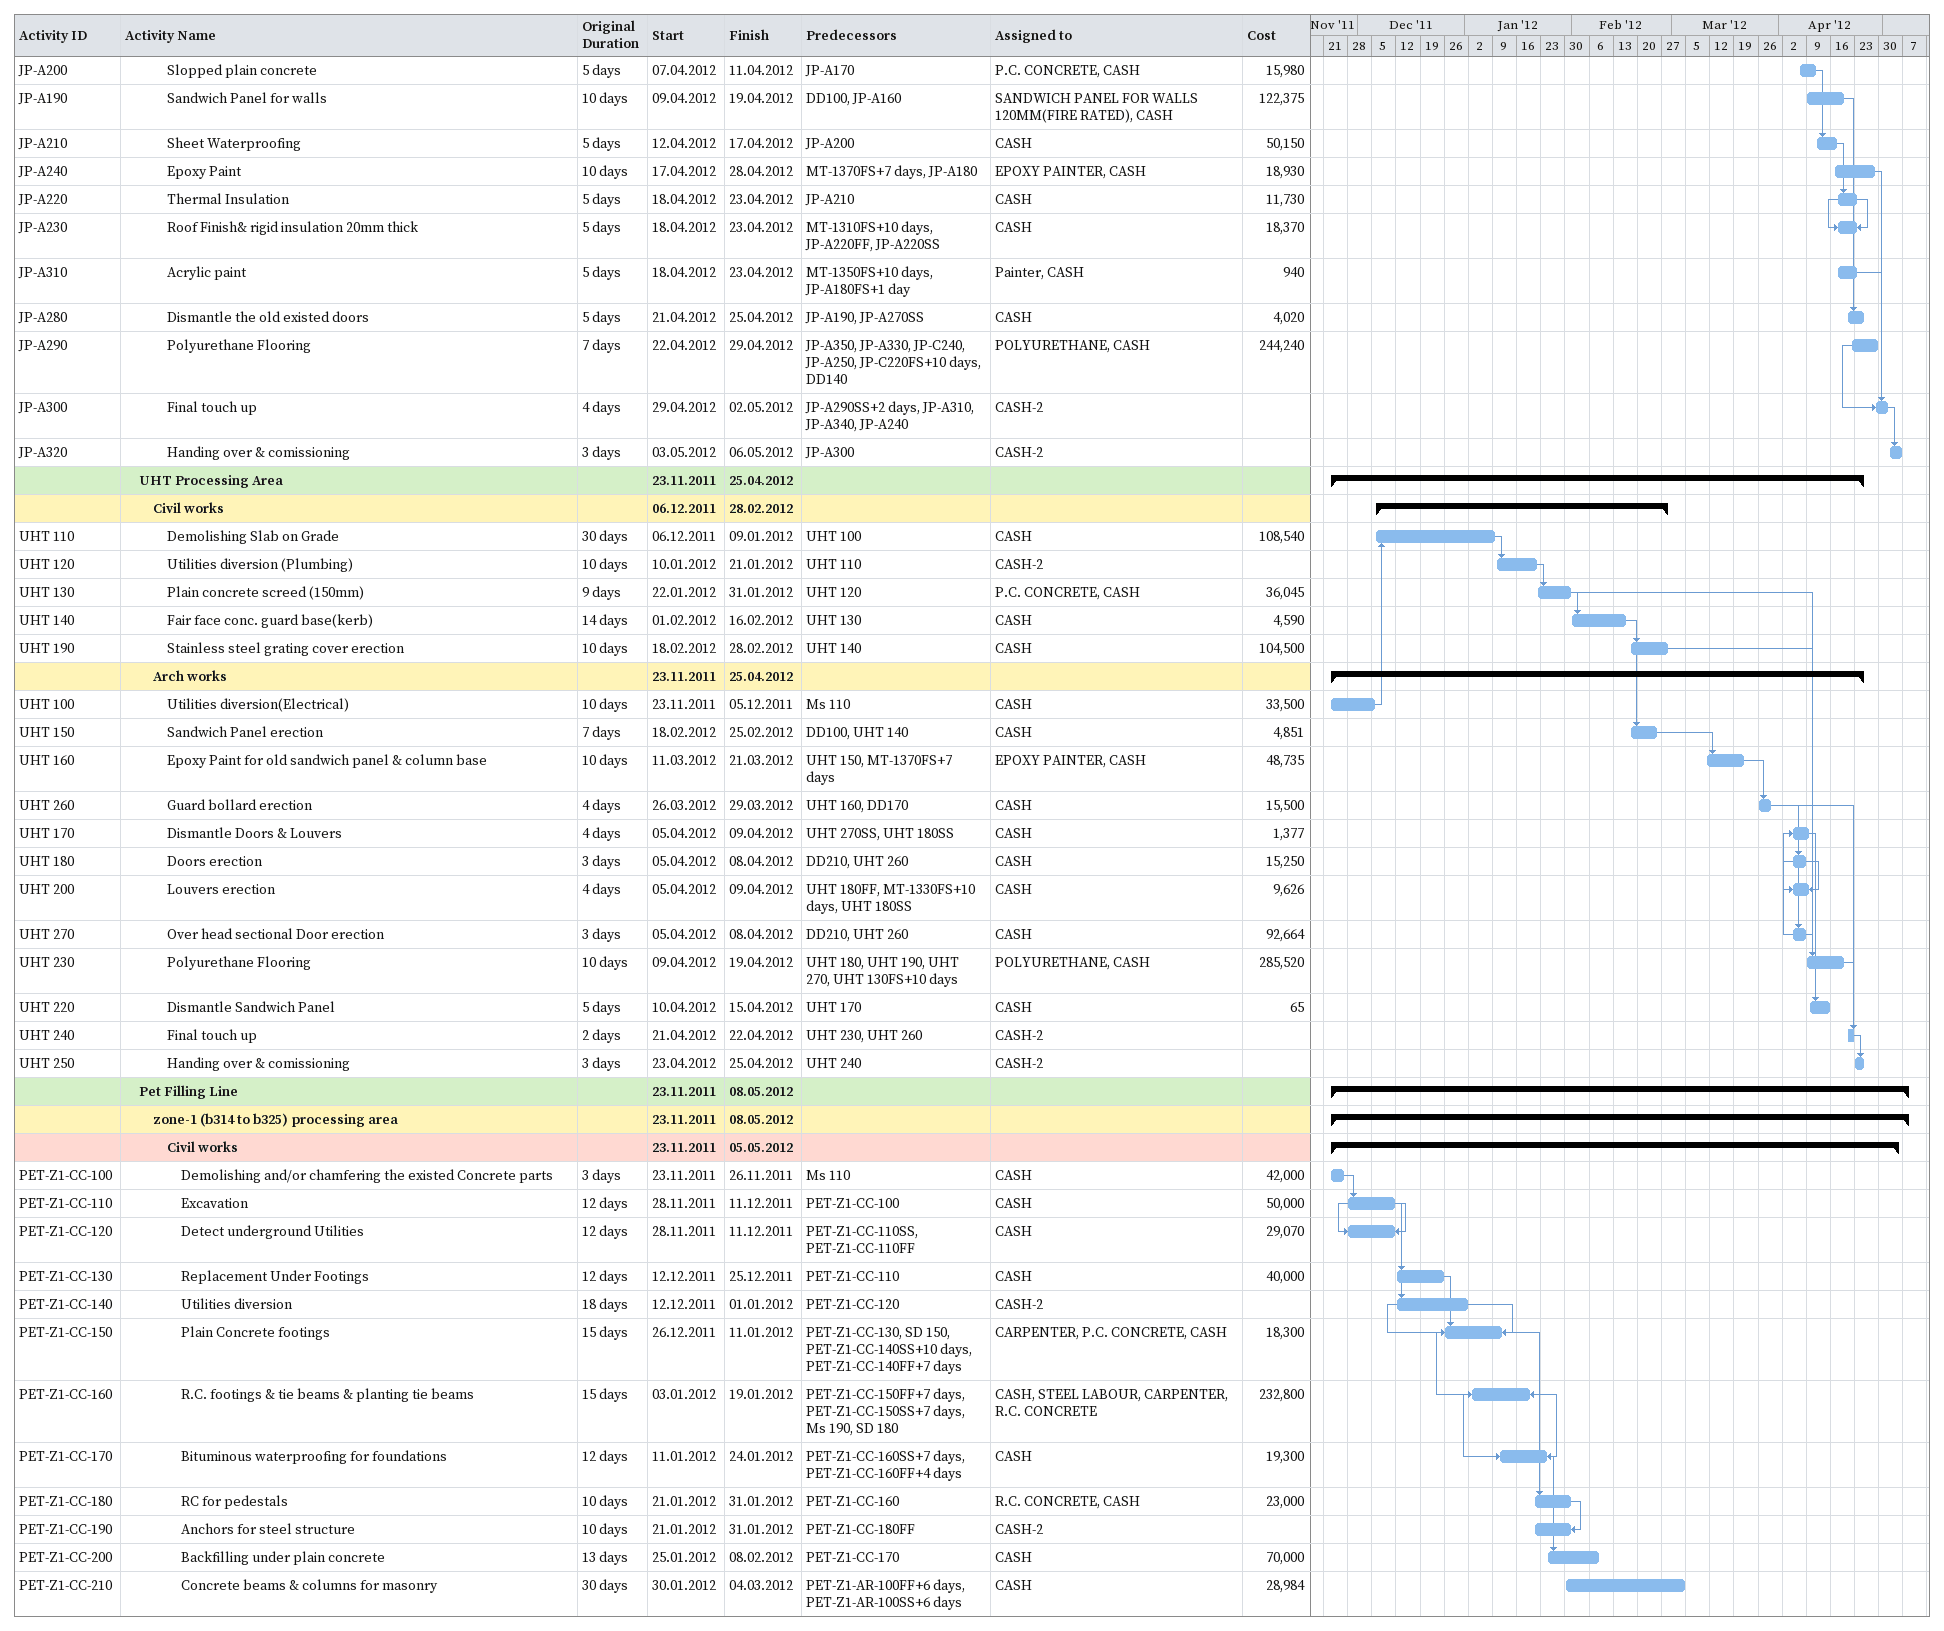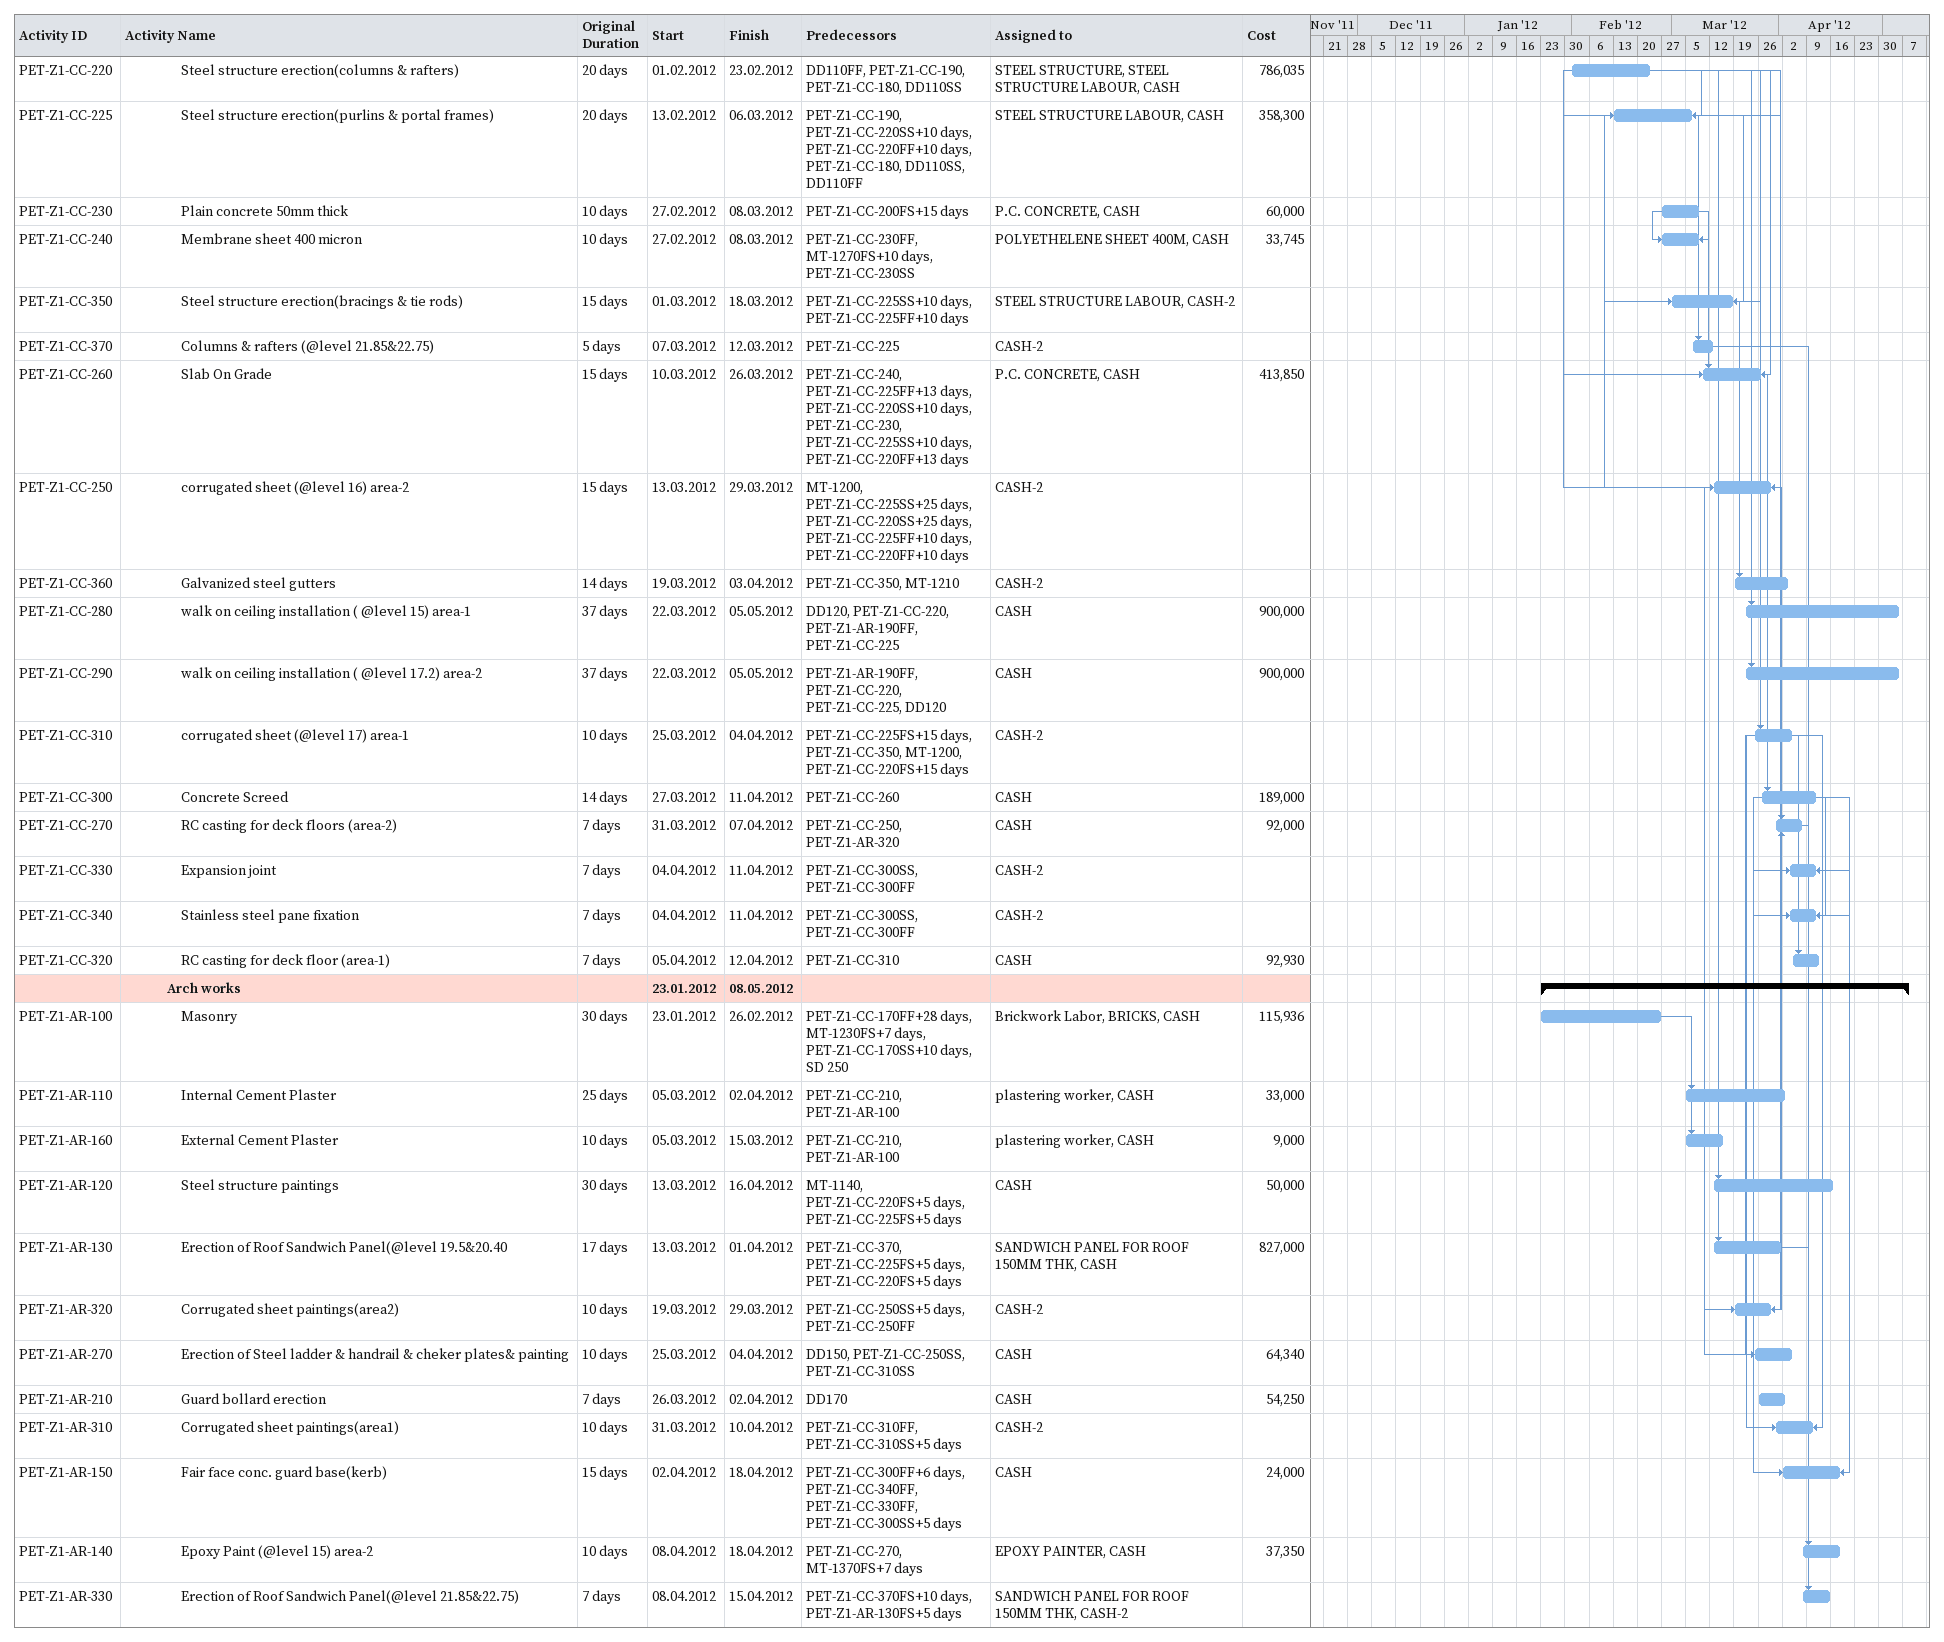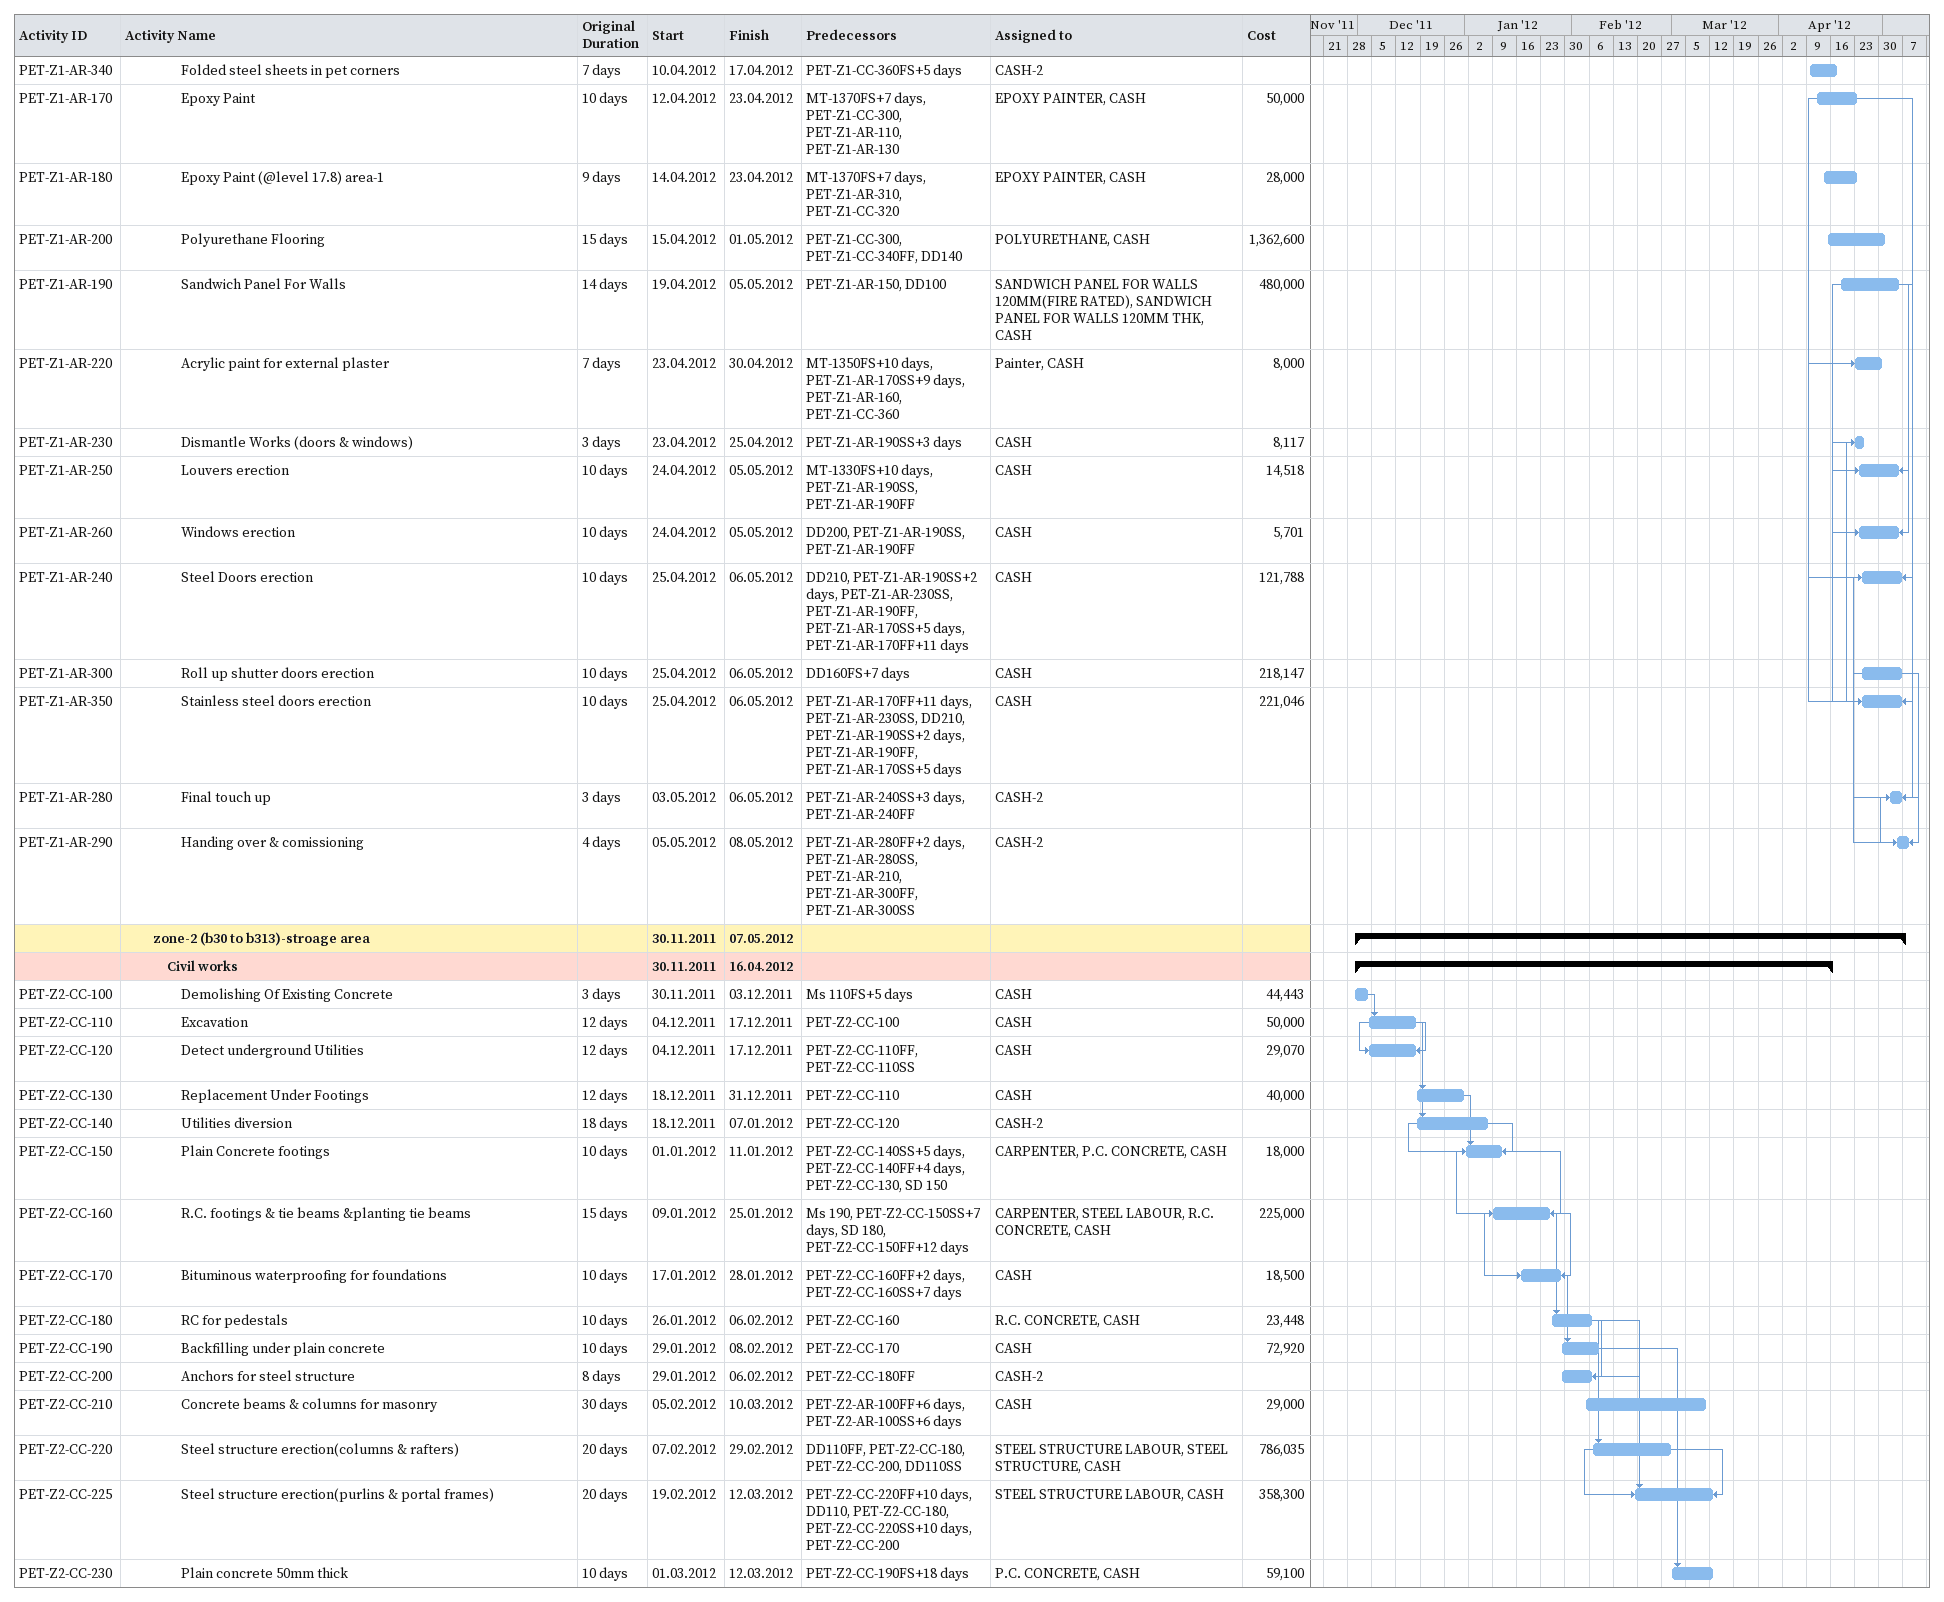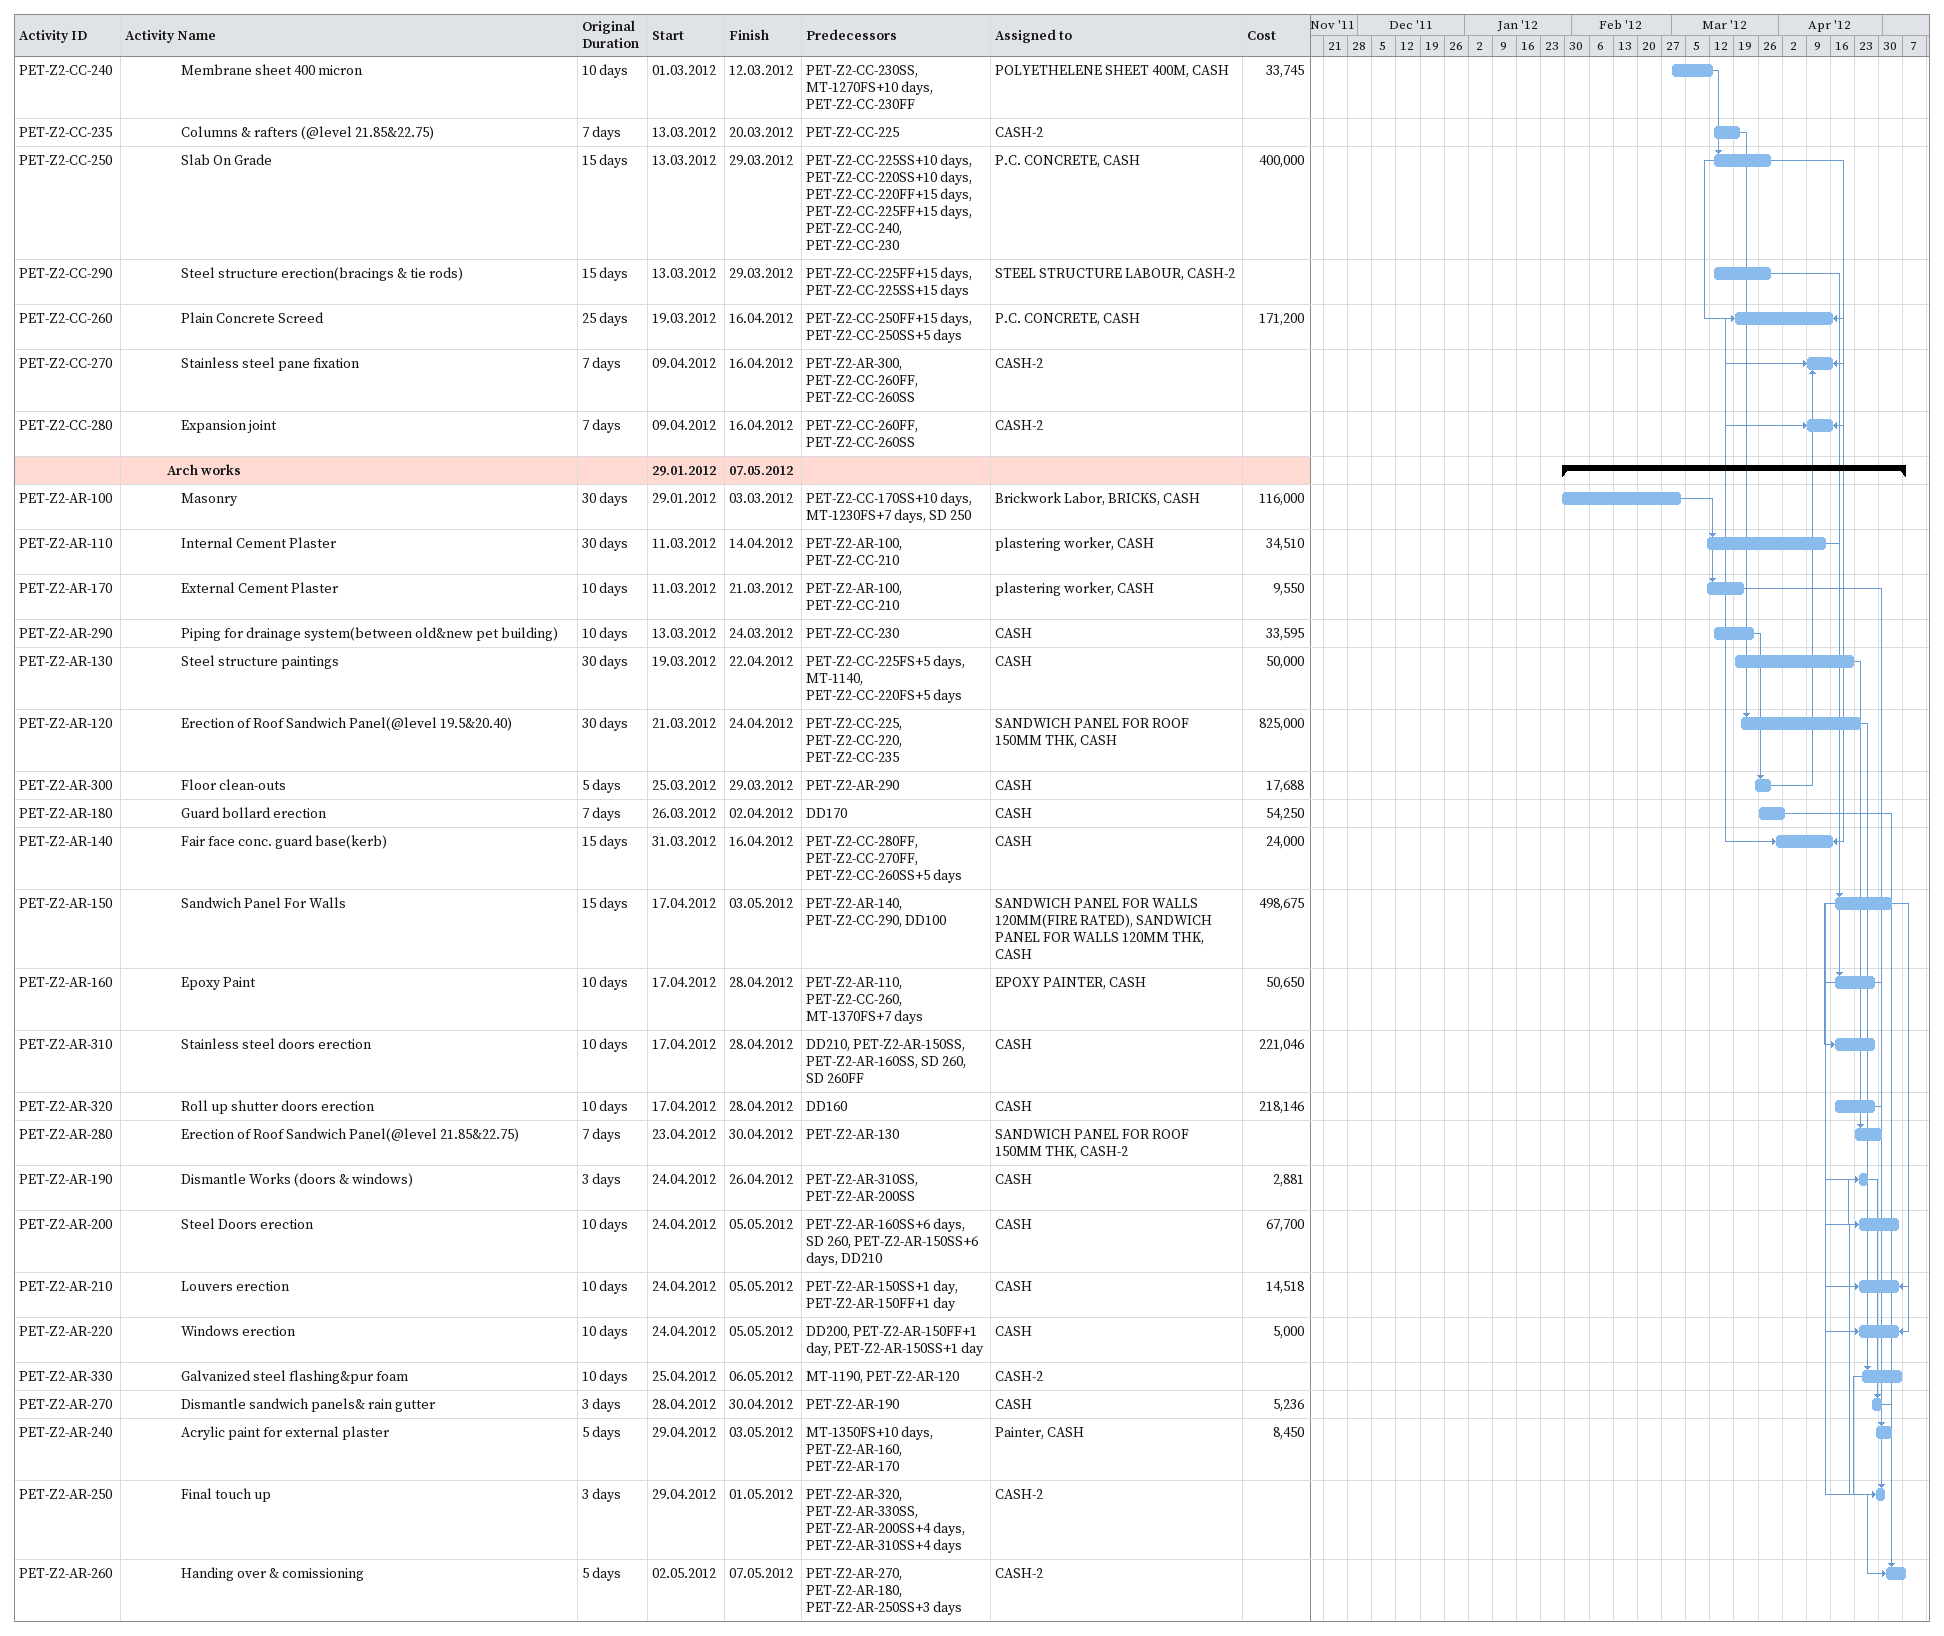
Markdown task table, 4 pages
| ID | Level | Task | Original duration | Start | Finish | Predecessors | Resources | Cost |
|---|---|---|---|---|---|---|---|---|
| JP-A200 | 4 | Slopped plain concrete | 5d | 2012-04-07 | 2012-04-11 | JP-A170 | P.C. CONCRETE, CASH | 15980 |
| JP-A190 | 4 | Sandwich Panel for walls | 10d | 2012-04-09 | 2012-04-19 | DD100, JP-A160 | SANDWICH PANEL FOR WALLS 120MM(FIRE RATED), CASH | 122375 |
| JP-A210 | 4 | Sheet Waterproofing | 5d | 2012-04-12 | 2012-04-17 | JP-A200 | CASH | 50150 |
| JP-A240 | 4 | Epoxy Paint | 10d | 2012-04-17 | 2012-04-28 | MT-1370FS+7d, JP-A180 | EPOXY PAINTER, CASH | 18930 |
| JP-A220 | 4 | Thermal Insulation | 5d | 2012-04-18 | 2012-04-23 | JP-A210 | CASH | 11730 |
| JP-A230 | 4 | Roof Finish& rigid insulation 20mm thick | 5d | 2012-04-18 | 2012-04-23 | MT-1310FS+10d, JP-A220FF, JP-A220SS | CASH | 18370 |
| JP-A310 | 4 | Acrylic paint | 5d | 2012-04-18 | 2012-04-23 | MT-1350FS+10d, JP-A180FS+1d | Painter, CASH | 940 |
| JP-A280 | 4 | Dismantle the old existed doors | 5d | 2012-04-21 | 2012-04-25 | JP-A190, JP-A270SS | CASH | 4020 |
| JP-A290 | 4 | Polyurethane Flooring | 7d | 2012-04-22 | 2012-04-29 | JP-A350, JP-A330, JP-C240, JP-A250, JP-C220FS+10d, DD140 | POLYURETHANE, CASH | 244240 |
| JP-A300 | 4 | Final touch up | 4d | 2012-04-29 | 2012-05-02 | JP-A290SS+2d, JP-A310, JP-A340, JP-A240 | CASH-2 |  |
| JP-A320 | 4 | Handing over & comissioning | 3d | 2012-05-03 | 2012-05-06 | JP-A300 | CASH-2 |  |
|  | 2 | **UHT Processing Area** |  | 2011-11-23 | 2012-04-25 |  |  |  |
|  | 3 | **Civil works** |  | 2011-12-06 | 2012-02-28 |  |  |  |
| UHT 110 | 4 | Demolishing Slab on Grade | 30d | 2011-12-06 | 2012-01-09 | UHT 100 | CASH | 108540 |
| UHT 120 | 4 | Utilities diversion (Plumbing) | 10d | 2012-01-10 | 2012-01-21 | UHT 110 | CASH-2 |  |
| UHT 130 | 4 | Plain concrete screed (150mm) | 9d | 2012-01-22 | 2012-01-31 | UHT 120 | P.C. CONCRETE, CASH | 36045 |
| UHT 140 | 4 | Fair face conc. guard base(kerb) | 14d | 2012-02-01 | 2012-02-16 | UHT 130 | CASH | 4590 |
| UHT 190 | 4 | Stainless steel grating cover erection | 10d | 2012-02-18 | 2012-02-28 | UHT 140 | CASH | 104500 |
|  | 3 | **Arch works** |  | 2011-11-23 | 2012-04-25 |  |  |  |
| UHT 100 | 4 | Utilities diversion(Electrical) | 10d | 2011-11-23 | 2011-12-05 | Ms 110 | CASH | 33500 |
| UHT 150 | 4 | Sandwich Panel erection | 7d | 2012-02-18 | 2012-02-25 | DD100, UHT 140 | CASH | 4851 |
| UHT 160 | 4 | Epoxy Paint for old sandwich panel & column base | 10d | 2012-03-11 | 2012-03-21 | UHT 150, MT-1370FS+7d | EPOXY PAINTER, CASH | 48735 |
| UHT 260 | 4 | Guard bollard erection | 4d | 2012-03-26 | 2012-03-29 | UHT 160, DD170 | CASH | 15500 |
| UHT 170 | 4 | Dismantle Doors & Louvers | 4d | 2012-04-05 | 2012-04-09 | UHT 270SS, UHT 180SS | CASH | 1377 |
| UHT 180 | 4 | Doors erection | 3d | 2012-04-05 | 2012-04-08 | DD210, UHT 260 | CASH | 15250 |
| UHT 200 | 4 | Louvers erection | 4d | 2012-04-05 | 2012-04-09 | UHT 180FF, MT-1330FS+10d, UHT 180SS | CASH | 9626 |
| UHT 270 | 4 | Over head sectional Door erection | 3d | 2012-04-05 | 2012-04-08 | DD210, UHT 260 | CASH | 92664 |
| UHT 230 | 4 | Polyurethane Flooring | 10d | 2012-04-09 | 2012-04-19 | UHT 180, UHT 190, UHT 270, UHT 130FS+10d | POLYURETHANE, CASH | 285520 |
| UHT 220 | 4 | Dismantle Sandwich Panel | 5d | 2012-04-10 | 2012-04-15 | UHT 170 | CASH | 65 |
| UHT 240 | 4 | Final touch up | 2d | 2012-04-21 | 2012-04-22 | UHT 230, UHT 260 | CASH-2 |  |
| UHT 250 | 4 | Handing over & comissioning | 3d | 2012-04-23 | 2012-04-25 | UHT 240 | CASH-2 |  |
|  | 2 | **Pet Filling Line** |  | 2011-11-23 | 2012-05-08 |  |  |  |
|  | 3 | **zone-1 (b314 to b325) processing area** |  | 2011-11-23 | 2012-05-08 |  |  |  |
|  | 4 | **Civil works** |  | 2011-11-23 | 2012-05-05 |  |  |  |
| PET-Z1-CC-100 | 5 | Demolishing and/or chamfering the existed Concrete parts | 3d | 2011-11-23 | 2011-11-26 | Ms 110 | CASH | 42000 |
| PET-Z1-CC-110 | 5 | Excavation | 12d | 2011-11-28 | 2011-12-11 | PET-Z1-CC-100 | CASH | 50000 |
| PET-Z1-CC-120 | 5 | Detect underground Utilities | 12d | 2011-11-28 | 2011-12-11 | PET-Z1-CC-110SS, PET-Z1-CC-110FF | CASH | 29070 |
| PET-Z1-CC-130 | 5 | Replacement Under Footings | 12d | 2011-12-12 | 2011-12-25 | PET-Z1-CC-110 | CASH | 40000 |
| PET-Z1-CC-140 | 5 | Utilities diversion | 18d | 2011-12-12 | 2012-01-01 | PET-Z1-CC-120 | CASH-2 |  |
| PET-Z1-CC-150 | 5 | Plain Concrete footings | 15d | 2011-12-26 | 2012-01-11 | PET-Z1-CC-130, SD 150, PET-Z1-CC-140SS+10d, PET-Z1-CC-140FF+7d | CARPENTER, P.C. CONCRETE, CASH | 18300 |
| PET-Z1-CC-160 | 5 | R.C. footings & tie beams & planting tie beams | 15d | 2012-01-03 | 2012-01-19 | PET-Z1-CC-150FF+7d, PET-Z1-CC-150SS+7d, Ms 190, SD 180 | CASH, STEEL LABOUR, CARPENTER, R.C. CONCRETE | 232800 |
| PET-Z1-CC-170 | 5 | Bituminous waterproofing for foundations | 12d | 2012-01-11 | 2012-01-24 | PET-Z1-CC-160SS+7d, PET-Z1-CC-160FF+4d | CASH | 19300 |
| PET-Z1-CC-180 | 5 | RC for pedestals | 10d | 2012-01-21 | 2012-01-31 | PET-Z1-CC-160 | R.C. CONCRETE, CASH | 23000 |
| PET-Z1-CC-190 | 5 | Anchors for steel structure | 10d | 2012-01-21 | 2012-01-31 | PET-Z1-CC-180FF | CASH-2 |  |
| PET-Z1-CC-200 | 5 | Backfilling under plain concrete | 13d | 2012-01-25 | 2012-02-08 | PET-Z1-CC-170 | CASH | 70000 |
| PET-Z1-CC-210 | 5 | Concrete beams & columns for masonry | 30d | 2012-01-30 | 2012-03-04 | PET-Z1-AR-100FF+6d, PET-Z1-AR-100SS+6d | CASH | 28984 |
| PET-Z1-CC-220 | 5 | Steel structure erection(columns & rafters) | 20d | 2012-02-01 | 2012-02-23 | DD110FF, PET-Z1-CC-190, PET-Z1-CC-180, DD110SS | STEEL STRUCTURE, STEEL STRUCTURE LABOUR, CASH | 786035 |
| PET-Z1-CC-225 | 5 | Steel structure erection(purlins & portal frames) | 20d | 2012-02-13 | 2012-03-06 | PET-Z1-CC-190, PET-Z1-CC-220SS+10d, PET-Z1-CC-220FF+10d, PET-Z1-CC-180, DD110SS, DD110FF | STEEL STRUCTURE LABOUR, CASH | 358300 |
| PET-Z1-CC-230 | 5 | Plain concrete 50mm thick | 10d | 2012-02-27 | 2012-03-08 | PET-Z1-CC-200FS+15d | P.C. CONCRETE, CASH | 60000 |
| PET-Z1-CC-240 | 5 | Membrane sheet 400 micron | 10d | 2012-02-27 | 2012-03-08 | PET-Z1-CC-230FF, MT-1270FS+10d, PET-Z1-CC-230SS | POLYETHELENE SHEET 400M, CASH | 33745 |
| PET-Z1-CC-350 | 5 | Steel structure erection(bracings & tie rods) | 15d | 2012-03-01 | 2012-03-18 | PET-Z1-CC-225SS+10d, PET-Z1-CC-225FF+10d | STEEL STRUCTURE LABOUR, CASH-2 |  |
| PET-Z1-CC-370 | 5 | Columns & rafters (@level 21.85&22.75) | 5d | 2012-03-07 | 2012-03-12 | PET-Z1-CC-225 | CASH-2 |  |
| PET-Z1-CC-260 | 5 | Slab On Grade | 15d | 2012-03-10 | 2012-03-26 | PET-Z1-CC-240, PET-Z1-CC-225FF+13d, PET-Z1-CC-220SS+10d, PET-Z1-CC-230, PET-Z1-CC-225SS+10d, PET-Z1-CC-220FF+13d | P.C. CONCRETE, CASH | 413850 |
| PET-Z1-CC-250 | 5 | corrugated sheet (@level 16) area-2 | 15d | 2012-03-13 | 2012-03-29 | MT-1200, PET-Z1-CC-225SS+25d, PET-Z1-CC-220SS+25d, PET-Z1-CC-225FF+10d, PET-Z1-CC-220FF+10d | CASH-2 |  |
| PET-Z1-CC-360 | 5 | Galvanized steel gutters | 14d | 2012-03-19 | 2012-04-03 | PET-Z1-CC-350, MT-1210 | CASH-2 |  |
| PET-Z1-CC-280 | 5 | walk on ceiling installation ( @level 15) area-1 | 37d | 2012-03-22 | 2012-05-05 | DD120, PET-Z1-CC-220, PET-Z1-AR-190FF, PET-Z1-CC-225 | CASH | 900000 |
| PET-Z1-CC-290 | 5 | walk on ceiling installation ( @level 17.2) area-2 | 37d | 2012-03-22 | 2012-05-05 | PET-Z1-AR-190FF, PET-Z1-CC-220, PET-Z1-CC-225, DD120 | CASH | 900000 |
| PET-Z1-CC-310 | 5 | corrugated sheet (@level 17) area-1 | 10d | 2012-03-25 | 2012-04-04 | PET-Z1-CC-225FS+15d, PET-Z1-CC-350, MT-1200, PET-Z1-CC-220FS+15d | CASH-2 |  |
| PET-Z1-CC-300 | 5 | Concrete Screed | 14d | 2012-03-27 | 2012-04-11 | PET-Z1-CC-260 | CASH | 189000 |
| PET-Z1-CC-270 | 5 | RC casting for deck floors (area-2) | 7d | 2012-03-31 | 2012-04-07 | PET-Z1-CC-250, PET-Z1-AR-320 | CASH | 92000 |
| PET-Z1-CC-330 | 5 | Expansion joint | 7d | 2012-04-04 | 2012-04-11 | PET-Z1-CC-300SS, PET-Z1-CC-300FF | CASH-2 |  |
| PET-Z1-CC-340 | 5 | Stainless steel pane fixation | 7d | 2012-04-04 | 2012-04-11 | PET-Z1-CC-300SS, PET-Z1-CC-300FF | CASH-2 |  |
| PET-Z1-CC-320 | 5 | RC casting for deck floor (area-1) | 7d | 2012-04-05 | 2012-04-12 | PET-Z1-CC-310 | CASH | 92930 |
|  | 4 | **Arch works** |  | 2012-01-23 | 2012-05-08 |  |  |  |
| PET-Z1-AR-100 | 5 | Masonry | 30d | 2012-01-23 | 2012-02-26 | PET-Z1-CC-170FF+28d, MT-1230FS+7d, PET-Z1-CC-170SS+10d, SD 250 | Brickwork Labor, BRICKS, CASH | 115936 |
| PET-Z1-AR-110 | 5 | Internal Cement Plaster | 25d | 2012-03-05 | 2012-04-02 | PET-Z1-CC-210, PET-Z1-AR-100 | plastering worker, CASH | 33000 |
| PET-Z1-AR-160 | 5 | External Cement Plaster | 10d | 2012-03-05 | 2012-03-15 | PET-Z1-CC-210, PET-Z1-AR-100 | plastering worker, CASH | 9000 |
| PET-Z1-AR-120 | 5 | Steel structure paintings | 30d | 2012-03-13 | 2012-04-16 | MT-1140, PET-Z1-CC-220FS+5d, PET-Z1-CC-225FS+5d | CASH | 50000 |
| PET-Z1-AR-130 | 5 | Erection of Roof Sandwich Panel(@level 19.5&20.40 | 17d | 2012-03-13 | 2012-04-01 | PET-Z1-CC-370, PET-Z1-CC-225FS+5d, PET-Z1-CC-220FS+5d | SANDWICH PANEL FOR ROOF 150MM THK, CASH | 827000 |
| PET-Z1-AR-320 | 5 | Corrugated sheet paintings(area2) | 10d | 2012-03-19 | 2012-03-29 | PET-Z1-CC-250SS+5d, PET-Z1-CC-250FF | CASH-2 |  |
| PET-Z1-AR-270 | 5 | Erection of Steel ladder & handrail & cheker plates& painting | 10d | 2012-03-25 | 2012-04-04 | DD150, PET-Z1-CC-250SS, PET-Z1-CC-310SS | CASH | 64340 |
| PET-Z1-AR-210 | 5 | Guard bollard erection | 7d | 2012-03-26 | 2012-04-02 | DD170 | CASH | 54250 |
| PET-Z1-AR-310 | 5 | Corrugated sheet paintings(area1) | 10d | 2012-03-31 | 2012-04-10 | PET-Z1-CC-310FF, PET-Z1-CC-310SS+5d | CASH-2 |  |
| PET-Z1-AR-150 | 5 | Fair face conc. guard base(kerb) | 15d | 2012-04-02 | 2012-04-18 | PET-Z1-CC-300FF+6d, PET-Z1-CC-340FF, PET-Z1-CC-330FF, PET-Z1-CC-300SS+5d | CASH | 24000 |
| PET-Z1-AR-140 | 5 | Epoxy Paint (@level 15) area-2 | 10d | 2012-04-08 | 2012-04-18 | PET-Z1-CC-270, MT-1370FS+7d | EPOXY PAINTER, CASH | 37350 |
| PET-Z1-AR-330 | 5 | Erection of Roof Sandwich Panel(@level 21.85&22.75) | 7d | 2012-04-08 | 2012-04-15 | PET-Z1-CC-370FS+10d, PET-Z1-AR-130FS+5d | SANDWICH PANEL FOR ROOF 150MM THK, CASH-2 |  |
| PET-Z1-AR-340 | 5 | Folded steel sheets in pet corners | 7d | 2012-04-10 | 2012-04-17 | PET-Z1-CC-360FS+5d | CASH-2 |  |
| PET-Z1-AR-170 | 5 | Epoxy Paint | 10d | 2012-04-12 | 2012-04-23 | MT-1370FS+7d, PET-Z1-CC-300, PET-Z1-AR-110, PET-Z1-AR-130 | EPOXY PAINTER, CASH | 50000 |
| PET-Z1-AR-180 | 5 | Epoxy Paint (@level 17.8) area-1 | 9d | 2012-04-14 | 2012-04-23 | MT-1370FS+7d, PET-Z1-AR-310, PET-Z1-CC-320 | EPOXY PAINTER, CASH | 28000 |
| PET-Z1-AR-200 | 5 | Polyurethane Flooring | 15d | 2012-04-15 | 2012-05-01 | PET-Z1-CC-300, PET-Z1-CC-340FF, DD140 | POLYURETHANE, CASH | 1362600 |
| PET-Z1-AR-190 | 5 | Sandwich Panel For Walls | 14d | 2012-04-19 | 2012-05-05 | PET-Z1-AR-150, DD100 | SANDWICH PANEL FOR WALLS 120MM(FIRE RATED), SANDWICH PANEL FOR WALLS 120MM THK, CASH | 480000 |
| PET-Z1-AR-220 | 5 | Acrylic paint for external plaster | 7d | 2012-04-23 | 2012-04-30 | MT-1350FS+10d, PET-Z1-AR-170SS+9d, PET-Z1-AR-160, PET-Z1-CC-360 | Painter, CASH | 8000 |
| PET-Z1-AR-230 | 5 | Dismantle Works (doors & windows) | 3d | 2012-04-23 | 2012-04-25 | PET-Z1-AR-190SS+3d | CASH | 8117 |
| PET-Z1-AR-250 | 5 | Louvers erection | 10d | 2012-04-24 | 2012-05-05 | MT-1330FS+10d, PET-Z1-AR-190SS, PET-Z1-AR-190FF | CASH | 14518 |
| PET-Z1-AR-260 | 5 | Windows erection | 10d | 2012-04-24 | 2012-05-05 | DD200, PET-Z1-AR-190SS, PET-Z1-AR-190FF | CASH | 5701 |
| PET-Z1-AR-240 | 5 | Steel Doors erection | 10d | 2012-04-25 | 2012-05-06 | DD210, PET-Z1-AR-190SS+2d, PET-Z1-AR-230SS, PET-Z1-AR-190FF, PET-Z1-AR-170SS+5d, PET-Z1-AR-170FF+11d | CASH | 121788 |
| PET-Z1-AR-300 | 5 | Roll up shutter doors erection | 10d | 2012-04-25 | 2012-05-06 | DD160FS+7d | CASH | 218147 |
| PET-Z1-AR-350 | 5 | Stainless steel doors erection | 10d | 2012-04-25 | 2012-05-06 | PET-Z1-AR-170FF+11d, PET-Z1-AR-230SS, DD210, PET-Z1-AR-190SS+2d, PET-Z1-AR-190FF, PET-Z1-AR-170SS+5d | CASH | 221046 |
| PET-Z1-AR-280 | 5 | Final touch up | 3d | 2012-05-03 | 2012-05-06 | PET-Z1-AR-240SS+3d, PET-Z1-AR-240FF | CASH-2 |  |
| PET-Z1-AR-290 | 5 | Handing over & comissioning | 4d | 2012-05-05 | 2012-05-08 | PET-Z1-AR-280FF+2d, PET-Z1-AR-280SS, PET-Z1-AR-210, PET-Z1-AR-300FF, PET-Z1-AR-300SS | CASH-2 |  |
|  | 3 | **zone-2 (b30 to b313)-stroage area** |  | 2011-11-30 | 2012-05-07 |  |  |  |
|  | 4 | **Civil works** |  | 2011-11-30 | 2012-04-16 |  |  |  |
| PET-Z2-CC-100 | 5 | Demolishing Of Existing Concrete | 3d | 2011-11-30 | 2011-12-03 | Ms 110FS+5d | CASH | 44443 |
| PET-Z2-CC-110 | 5 | Excavation | 12d | 2011-12-04 | 2011-12-17 | PET-Z2-CC-100 | CASH | 50000 |
| PET-Z2-CC-120 | 5 | Detect underground Utilities | 12d | 2011-12-04 | 2011-12-17 | PET-Z2-CC-110FF, PET-Z2-CC-110SS | CASH | 29070 |
| PET-Z2-CC-130 | 5 | Replacement Under Footings | 12d | 2011-12-18 | 2011-12-31 | PET-Z2-CC-110 | CASH | 40000 |
| PET-Z2-CC-140 | 5 | Utilities diversion | 18d | 2011-12-18 | 2012-01-07 | PET-Z2-CC-120 | CASH-2 |  |
| PET-Z2-CC-150 | 5 | Plain Concrete footings | 10d | 2012-01-01 | 2012-01-11 | PET-Z2-CC-140SS+5d, PET-Z2-CC-140FF+4d, PET-Z2-CC-130, SD 150 | CARPENTER, P.C. CONCRETE, CASH | 18000 |
| PET-Z2-CC-160 | 5 | R.C. footings & tie beams &planting tie beams | 15d | 2012-01-09 | 2012-01-25 | Ms 190, PET-Z2-CC-150SS+7d, SD 180, PET-Z2-CC-150FF+12d | CARPENTER, STEEL LABOUR, R.C. CONCRETE, CASH | 225000 |
| PET-Z2-CC-170 | 5 | Bituminous waterproofing for foundations | 10d | 2012-01-17 | 2012-01-28 | PET-Z2-CC-160FF+2d, PET-Z2-CC-160SS+7d | CASH | 18500 |
| PET-Z2-CC-180 | 5 | RC for pedestals | 10d | 2012-01-26 | 2012-02-06 | PET-Z2-CC-160 | R.C. CONCRETE, CASH | 23448 |
| PET-Z2-CC-190 | 5 | Backfilling under plain concrete | 10d | 2012-01-29 | 2012-02-08 | PET-Z2-CC-170 | CASH | 72920 |
| PET-Z2-CC-200 | 5 | Anchors for steel structure | 8d | 2012-01-29 | 2012-02-06 | PET-Z2-CC-180FF | CASH-2 |  |
| PET-Z2-CC-210 | 5 | Concrete beams & columns for masonry | 30d | 2012-02-05 | 2012-03-10 | PET-Z2-AR-100FF+6d, PET-Z2-AR-100SS+6d | CASH | 29000 |
| PET-Z2-CC-220 | 5 | Steel structure erection(columns & rafters) | 20d | 2012-02-07 | 2012-02-29 | DD110FF, PET-Z2-CC-180, PET-Z2-CC-200, DD110SS | STEEL STRUCTURE LABOUR, STEEL STRUCTURE, CASH | 786035 |
| PET-Z2-CC-225 | 5 | Steel structure erection(purlins & portal frames) | 20d | 2012-02-19 | 2012-03-12 | PET-Z2-CC-220FF+10d, DD110, PET-Z2-CC-180, PET-Z2-CC-220SS+10d, PET-Z2-CC-200 | STEEL STRUCTURE LABOUR, CASH | 358300 |
| PET-Z2-CC-230 | 5 | Plain concrete 50mm thick | 10d | 2012-03-01 | 2012-03-12 | PET-Z2-CC-190FS+18d | P.C. CONCRETE, CASH | 59100 |
| PET-Z2-CC-240 | 5 | Membrane sheet 400 micron | 10d | 2012-03-01 | 2012-03-12 | PET-Z2-CC-230SS, MT-1270FS+10d, PET-Z2-CC-230FF | POLYETHELENE SHEET 400M, CASH | 33745 |
| PET-Z2-CC-235 | 5 | Columns & rafters (@level 21.85&22.75) | 7d | 2012-03-13 | 2012-03-20 | PET-Z2-CC-225 | CASH-2 |  |
| PET-Z2-CC-250 | 5 | Slab On Grade | 15d | 2012-03-13 | 2012-03-29 | PET-Z2-CC-225SS+10d, PET-Z2-CC-220SS+10d, PET-Z2-CC-220FF+15d, PET-Z2-CC-225FF+15d, PET-Z2-CC-240, PET-Z2-CC-230 | P.C. CONCRETE, CASH | 400000 |
| PET-Z2-CC-290 | 5 | Steel structure erection(bracings & tie rods) | 15d | 2012-03-13 | 2012-03-29 | PET-Z2-CC-225FF+15d, PET-Z2-CC-225SS+15d | STEEL STRUCTURE LABOUR, CASH-2 |  |
| PET-Z2-CC-260 | 5 | Plain Concrete Screed | 25d | 2012-03-19 | 2012-04-16 | PET-Z2-CC-250FF+15d, PET-Z2-CC-250SS+5d | P.C. CONCRETE, CASH | 171200 |
| PET-Z2-CC-270 | 5 | Stainless steel pane fixation | 7d | 2012-04-09 | 2012-04-16 | PET-Z2-AR-300, PET-Z2-CC-260FF, PET-Z2-CC-260SS | CASH-2 |  |
| PET-Z2-CC-280 | 5 | Expansion joint | 7d | 2012-04-09 | 2012-04-16 | PET-Z2-CC-260FF, PET-Z2-CC-260SS | CASH-2 |  |
|  | 4 | **Arch works** |  | 2012-01-29 | 2012-05-07 |  |  |  |
| PET-Z2-AR-100 | 5 | Masonry | 30d | 2012-01-29 | 2012-03-03 | PET-Z2-CC-170SS+10d, MT-1230FS+7d, SD 250 | Brickwork Labor, BRICKS, CASH | 116000 |
| PET-Z2-AR-110 | 5 | Internal Cement Plaster | 30d | 2012-03-11 | 2012-04-14 | PET-Z2-AR-100, PET-Z2-CC-210 | plastering worker, CASH | 34510 |
| PET-Z2-AR-170 | 5 | External Cement Plaster | 10d | 2012-03-11 | 2012-03-21 | PET-Z2-AR-100, PET-Z2-CC-210 | plastering worker, CASH | 9550 |
| PET-Z2-AR-290 | 5 | Piping for drainage system(between old&new pet building) | 10d | 2012-03-13 | 2012-03-24 | PET-Z2-CC-230 | CASH | 33595 |
| PET-Z2-AR-130 | 5 | Steel structure paintings | 30d | 2012-03-19 | 2012-04-22 | PET-Z2-CC-225FS+5d, MT-1140, PET-Z2-CC-220FS+5d | CASH | 50000 |
| PET-Z2-AR-120 | 5 | Erection of Roof Sandwich Panel(@level 19.5&20.40) | 30d | 2012-03-21 | 2012-04-24 | PET-Z2-CC-225, PET-Z2-CC-220, PET-Z2-CC-235 | SANDWICH PANEL FOR ROOF 150MM THK, CASH | 825000 |
| PET-Z2-AR-300 | 5 | Floor clean-outs | 5d | 2012-03-25 | 2012-03-29 | PET-Z2-AR-290 | CASH | 17688 |
| PET-Z2-AR-180 | 5 | Guard bollard erection | 7d | 2012-03-26 | 2012-04-02 | DD170 | CASH | 54250 |
| PET-Z2-AR-140 | 5 | Fair face conc. guard base(kerb) | 15d | 2012-03-31 | 2012-04-16 | PET-Z2-CC-280FF, PET-Z2-CC-270FF, PET-Z2-CC-260SS+5d | CASH | 24000 |
| PET-Z2-AR-150 | 5 | Sandwich Panel For Walls | 15d | 2012-04-17 | 2012-05-03 | PET-Z2-AR-140, PET-Z2-CC-290, DD100 | SANDWICH PANEL FOR WALLS 120MM(FIRE RATED), SANDWICH PANEL FOR WALLS 120MM THK, CASH | 498675 |
| PET-Z2-AR-160 | 5 | Epoxy Paint | 10d | 2012-04-17 | 2012-04-28 | PET-Z2-AR-110, PET-Z2-CC-260, MT-1370FS+7d | EPOXY PAINTER, CASH | 50650 |
| PET-Z2-AR-310 | 5 | Stainless steel doors erection | 10d | 2012-04-17 | 2012-04-28 | DD210, PET-Z2-AR-150SS, PET-Z2-AR-160SS, SD 260, SD 260FF | CASH | 221046 |
| PET-Z2-AR-320 | 5 | Roll up shutter doors erection | 10d | 2012-04-17 | 2012-04-28 | DD160 | CASH | 218146 |
| PET-Z2-AR-280 | 5 | Erection of Roof Sandwich Panel(@level 21.85&22.75) | 7d | 2012-04-23 | 2012-04-30 | PET-Z2-AR-130 | SANDWICH PANEL FOR ROOF 150MM THK, CASH-2 |  |
| PET-Z2-AR-190 | 5 | Dismantle Works (doors & windows) | 3d | 2012-04-24 | 2012-04-26 | PET-Z2-AR-310SS, PET-Z2-AR-200SS | CASH | 2881 |
| PET-Z2-AR-200 | 5 | Steel Doors erection | 10d | 2012-04-24 | 2012-05-05 | PET-Z2-AR-160SS+6d, SD 260, PET-Z2-AR-150SS+6d, DD210 | CASH | 67700 |
| PET-Z2-AR-210 | 5 | Louvers erection | 10d | 2012-04-24 | 2012-05-05 | PET-Z2-AR-150SS+1d, PET-Z2-AR-150FF+1d | CASH | 14518 |
| PET-Z2-AR-220 | 5 | Windows erection | 10d | 2012-04-24 | 2012-05-05 | DD200, PET-Z2-AR-150FF+1d, PET-Z2-AR-150SS+1d | CASH | 5000 |
| PET-Z2-AR-330 | 5 | Galvanized steel flashing&pur foam | 10d | 2012-04-25 | 2012-05-06 | MT-1190, PET-Z2-AR-120 | CASH-2 |  |
| PET-Z2-AR-270 | 5 | Dismantle sandwich panels& rain gutter | 3d | 2012-04-28 | 2012-04-30 | PET-Z2-AR-190 | CASH | 5236 |
| PET-Z2-AR-240 | 5 | Acrylic paint for external plaster | 5d | 2012-04-29 | 2012-05-03 | MT-1350FS+10d, PET-Z2-AR-160, PET-Z2-AR-170 | Painter, CASH | 8450 |
| PET-Z2-AR-250 | 5 | Final touch up | 3d | 2012-04-29 | 2012-05-01 | PET-Z2-AR-320, PET-Z2-AR-330SS, PET-Z2-AR-200SS+4d, PET-Z2-AR-310SS+4d | CASH-2 |  |
| PET-Z2-AR-260 | 5 | Handing over & comissioning | 5d | 2012-05-02 | 2012-05-07 | PET-Z2-AR-270, PET-Z2-AR-180, PET-Z2-AR-250SS+3d | CASH-2 |  |
